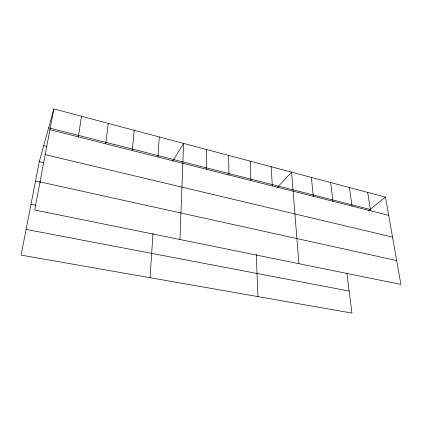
<?xml version="1.0" encoding="UTF-8"?>
<svg xmlns="http://www.w3.org/2000/svg" width="422" height="422" viewBox="0 0 422 422"><rect width="100%" height="100%" fill="white"/><g stroke="black" fill="none" stroke-linecap="round" stroke-linejoin="round"><path stroke-width="0.63" d="M206.21 169.211L206.453 149.509M179.936 239.511L183.57 143.422L172.693 161.246M150.084 277.708L152.98 233.408M157.955 157.005L159.263 136.955M132.276 150.506L134.18 130.287M105.737 143.797L108.28 123.398M78.307 136.855L81.525 116.282M53.874 108.929L34.694 209.987L400.9 284.423L385.465 197.116L53.874 108.929L39.299 161.673L21.1 255.11L351.927 313.071L346.889 273.097M277.217 187.532L291.576 172.144L298.908 263.692M368.522 210.604L385.465 197.116M26.106 229.41L349.152 291.053M31.001 204.269L36.065 205.314M40.021 181.919L396.685 260.574M35.522 181.07L40.575 182.183M39.299 161.673L43.73 162.702M45.196 154.658L392.539 237.122M43.719 145.685L46.916 146.46M48.657 127.813L370.031 209.402M49.933 129.681L388.694 215.373M367.683 192.385L370.606 210.8M349.421 187.532L352.027 206.1M330.663 182.541L332.932 201.268M311.389 177.414L313.298 196.299M271.204 166.727L272.322 185.933M256.281 254.445L257.9 296.597M250.241 161.151L250.932 180.526M228.666 155.417L228.903 174.951"/></g></svg>
